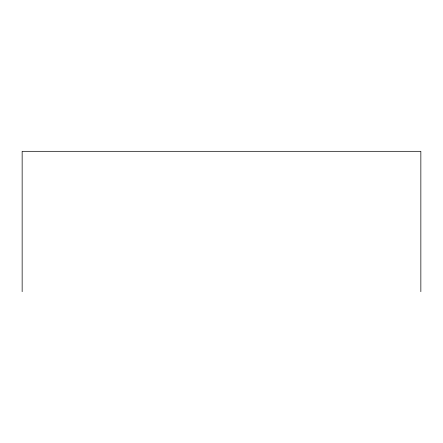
<?xml version="1.0" encoding="UTF-8"?>
<svg xmlns="http://www.w3.org/2000/svg" width="443" height="443" viewBox="0 0 443 443"><rect width="100%" height="100%" fill="white"/><g stroke="black" fill="none" stroke-linecap="round" stroke-linejoin="round"><path stroke-width="0.66" d="M420.85 291.682L420.85 151.318L22.15 151.318L22.15 291.682"/></g></svg>
